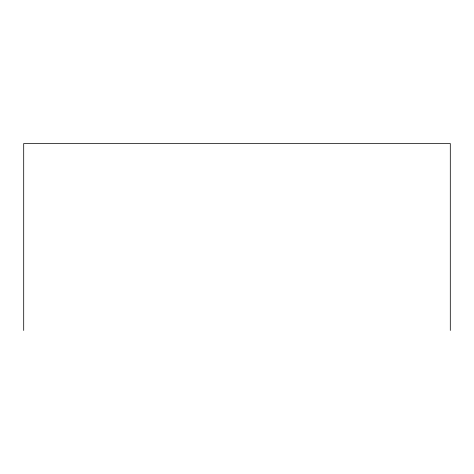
<?xml version="1.0" encoding="UTF-8"?>
<svg xmlns="http://www.w3.org/2000/svg" width="474" height="474" viewBox="0 0 474 474"><rect width="100%" height="100%" fill="white"/><g stroke="black" fill="none" stroke-linecap="round" stroke-linejoin="round"><path stroke-width="0.71" d="M450.3 330.467L450.3 143.533L23.7 143.533L23.7 330.467"/></g></svg>
